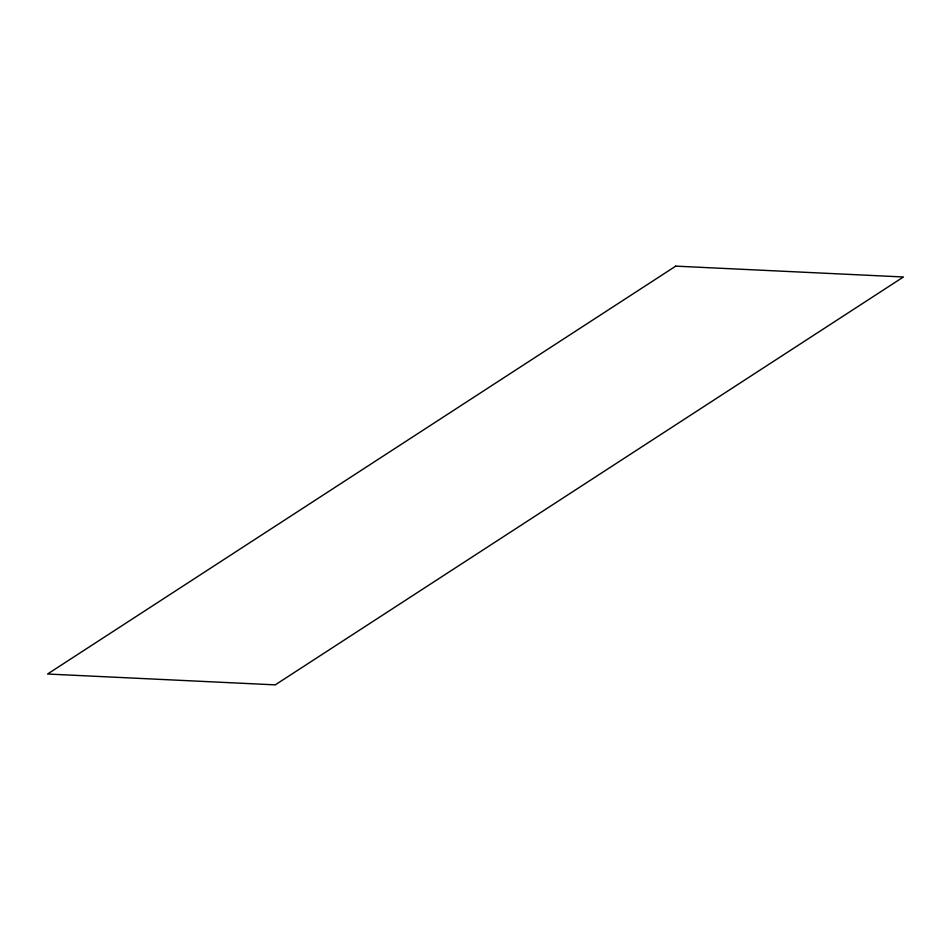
<?xml version="1.0" encoding="UTF-8"?>
<svg xmlns="http://www.w3.org/2000/svg" width="951" height="951" viewBox="0 0 951 951"><rect width="100%" height="100%" fill="white"/><g stroke="black" fill="none" stroke-linecap="round" stroke-linejoin="round"><path stroke-width="1.43" d="M675.745 266.137L47.55 674.021L275.255 684.863L903.45 276.979L675.745 266.137"/></g></svg>
